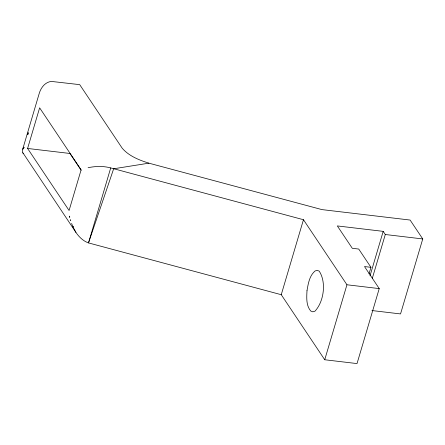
<?xml version="1.0" encoding="UTF-8"?>
<svg xmlns="http://www.w3.org/2000/svg" width="445" height="445" viewBox="0 0 445 445"><rect width="100%" height="100%" fill="white"/><g stroke="black" fill="none" stroke-linecap="round" stroke-linejoin="round"><path stroke-width="0.67" d="M22.951 148.708L22.895 149.181L23.023 148.93M69.604 216.837L69.503 216.159L69.704 217.371L69.687 216.415M23.819 148.068L23.88 147.139L23.613 148.285L23.958 147.451M27.596 148.458L39.633 107.824L81.112 169.862L69.081 210.496L27.596 148.458L69.954 153.475L81.157 170.235M379.235 288.599L346.944 284.772L303.462 219.719L110.71 167.926L88.499 242.909L281.251 294.707L324.733 359.755L357.024 363.582L379.235 288.599L364.5 266.555L370.952 267.323L369.016 273.859M281.251 294.707L303.462 219.719M324.733 359.755L346.944 284.772M370.023 275.822L383.19 231.361L337.332 225.932L352.284 248.288L358.737 249.05L370.952 267.323M372.315 278.303L385.292 234.509L383.19 231.361M148.903 163.165L113.664 168.777L88.499 242.909C83.209 241.079 79.004 236.968 75.923 232.401L22.356 151.973L22.478 149.976L38.976 94.268C40.528 88.282 44.723 82.164 51.359 81.418L79.711 84.645L122.236 148.257C129.039 156.151 139.202 160.111 148.903 163.165L321.913 209.601L410.112 220.053L422.75 238.948L400.539 313.931L371.931 310.543M73.069 227.067L73.019 226.277L73.069 227.067L75.923 232.401M88.104 167.72C95.53 166.113 103.351 165.918 110.71 167.926M385.292 234.509L422.75 238.948M23.507 153.759L22.762 152.896M71.606 223.435L72.874 226.672M306.989 290.757C306.661 297.538 306.004 305.559 310.782 311.038L312.785 311.823L314.926 311.211C323.932 301.688 326.53 282.213 319.21 271.139L317.213 270.354L315.071 270.972C309.375 275.789 308.196 283.827 306.989 290.757M70.588 220.075L70.538 220.381L70.377 219.813L70.588 220.075M28.202 132.794L27.779 134.657L28.202 132.794"/></g></svg>
